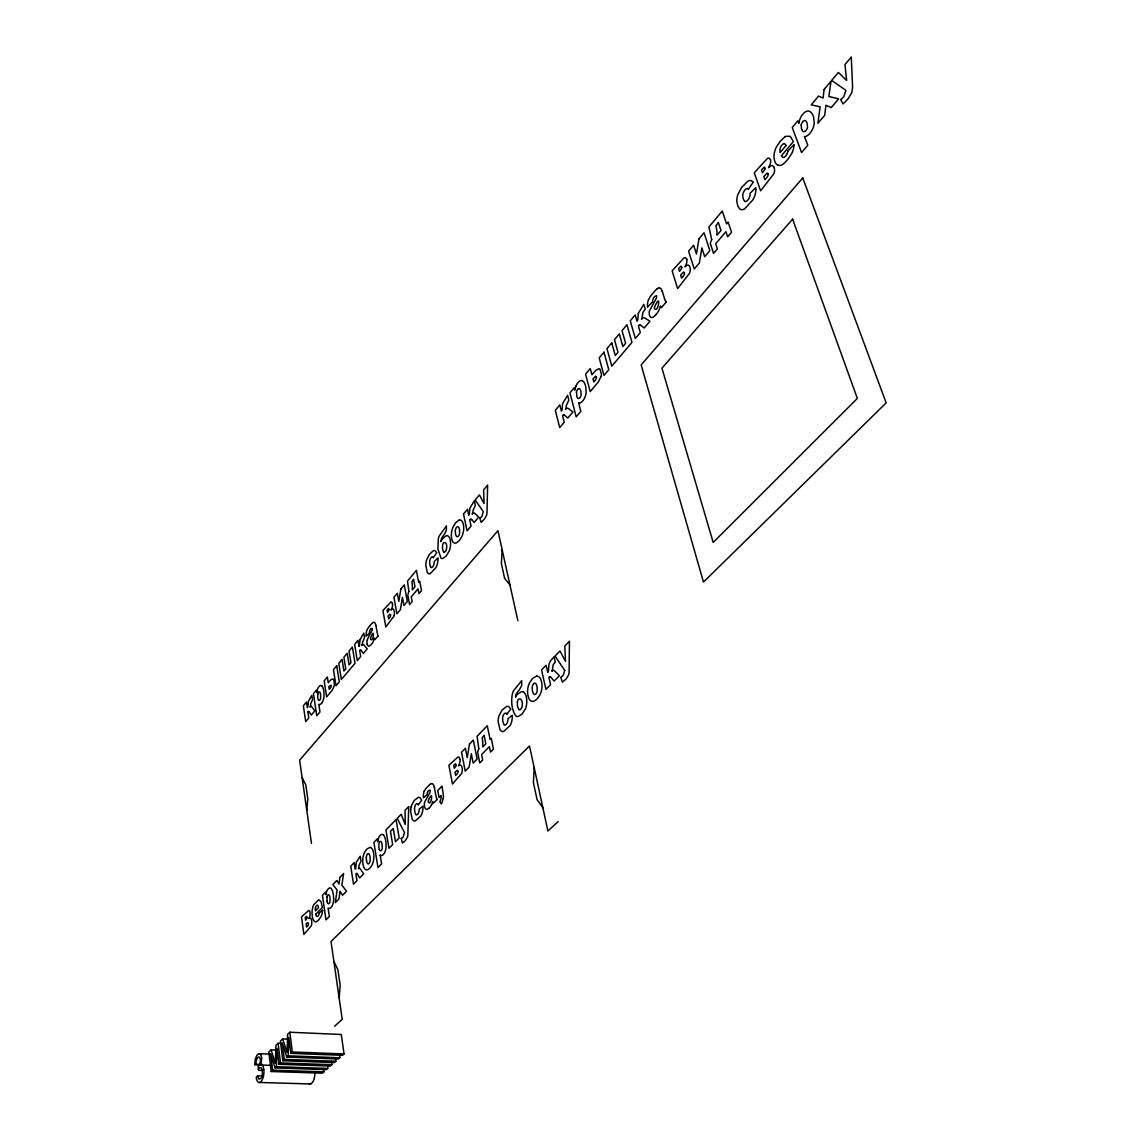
<?xml version="1.0" encoding="UTF-8"?>
<svg xmlns="http://www.w3.org/2000/svg" width="1141" height="1141" viewBox="0 0 1141 1141"><rect width="100%" height="100%" fill="white"/><g stroke="black" fill="none" stroke-linecap="round" stroke-linejoin="round"><path stroke-width="1.5" d="M288.017 1039.151L282.711 1038.923L280.386 1041.12L282.84 1060.745L284.309 1059.39L282.226 1042.803L286.805 1057.079L338.378 1058.976L339.776 1057.75L339.861 1054.455M276.393 1050.077L271.116 1049.877L268.834 1052.031L271.201 1071.527L272.642 1070.187L270.645 1053.713L275.095 1067.933L326.355 1069.645L327.724 1068.432L327.809 1065.181M286.805 1057.079L288.16 1055.824L288.787 1037.483L290.812 1053.371L342.5 1055.325L344.054 1053.942L341.273 1034.502L289.8 1032.234L287.632 1034.288L287.033 1052.458L282.711 1038.923M275.095 1067.933L276.422 1066.692L277.063 1048.508L279.017 1064.296L330.391 1066.065L331.917 1064.71L331.432 1061.201M534.173 767.593L533.403 782.612L537.054 799.599L542.845 807.685M502.14 549.677L501.37 563.54L504.65 578.444L509.927 584.862M366.332 857.347L366.432 859.943M642.454 315.158L643.025 312.206L645.236 309.168L643.824 304.376L638.347 313.262M308.07 704.125L308.041 704.567A12.038 5.163 -81.6 0 1 307.828 706.593A1.982 0.856 -81.6 0 1 307.314 707.734L306.473 702.043L303.378 705.751L305.702 721.64L308.812 717.946L307.927 711.955M339.162 998.047L340.175 985.396L337.921 969.821L333.871 961.35M306.772 810.367L307.77 798.671L305.788 784.851L302.137 777.777M317.769 694.455L317.74 697.408A11.51 5.02 -81.4 0 0 317.811 697.921A7.374 3.209 -81.5 0 0 318.168 699.462A3.594 1.569 -81.5 0 0 318.653 700.26A3.166 1.383 -81.5 0 0 319.908 699.847A2.767 1.198 -81.5 0 0 320.635 697.935L320.621 695.012A12.836 5.562 -81.6 0 0 320.521 694.256A8.429 3.651 -81.5 0 0 320.25 693.072L319.979 692.43A3.038 1.326 -81.5 0 0 319.722 692.102A2.853 1.241 -81.5 0 0 318.639 692.302M360.043 639.602L363.822 633.141L364.564 637.562L362.61 642.112A10.526 4.721 -80.7 0 1 362.382 644.052A2.253 1.013 -80.7 0 1 361.897 645.221M326.996 897.068L326.982 900.263A12.123 5.434 -84.3 0 0 327.053 900.82M576.562 392.09L576.69 395.485A14.02 7.274 -75.6 0 0 576.818 396.041A8.985 4.664 -75.6 0 0 577.432 397.681M801.21 125.068L801.51 128.776A16.716 9.285 -68.4 0 0 801.709 129.361M367.217 640.001L369.128 635.608M370.654 637.519L370.911 636.835A15.118 6.903 -80.7 0 1 371.752 635.166C374.662 628.206 373.307 642.711 370.525 639.317A1.968 0.899 -80.6 0 1 370.568 637.848M428.517 800.055L428.802 799.342A16.445 8.058 -83.3 0 1 429.758 797.63C433.509 790.299 430.899 807.044 428.374 801.938A2.139 1.041 -83.1 0 1 428.431 800.397M654.663 306.758L655.02 305.874A18.755 10.112 -73.5 0 1 656.232 303.62C660.696 294.407 658.428 312.805 654.52 308.797A2.439 1.312 -73.5 0 1 654.549 307.157M369.556 634.881L371.31 631.9A21.465 9.67 -80.3 0 0 371.995 630.588L372.28 628.449L371.082 628.677M263.628 1069.516C253.288 1073.439 261.346 1063.284 262.102 1070.016C262.601 1072.797 262.715 1079.429 258.907 1079.058A4.749 1.982 -86.3 0 1 258.636 1078.73L257.581 1075.806L262.829 1075.977M433.295 557.735L436.703 552.686L435.177 550.818A8.786 4.165 -79.3 0 0 434.079 550.547A8.215 3.908 -79.3 0 0 433.238 550.746L429.316 554.512L426.648 559.832A11.952 5.676 -79.3 0 0 426.306 561.13A9.656 4.578 -79.3 0 0 425.821 564.153A8.5 4.022 -79.3 0 0 425.778 565.323L427.333 572.497A10.069 4.778 -79.3 0 0 429.016 573.709A9.157 4.336 -79.4 0 0 430.285 573.623M321.89 702.885L322.062 702.628A7.345 3.195 -81.5 0 0 323.545 699.062L323.716 698.263A7.417 3.238 -81.5 0 0 323.973 696.566L323.916 691.945A18.099 7.859 -81.5 0 0 323.702 690.519L323.545 689.677A11.581 5.035 -81.5 0 0 321.947 685.926M748.268 189.335L753.36 182.061L750.807 180.535A11.168 6.119 -70.5 0 0 749.052 180.677A10.454 5.734 -70.5 0 0 747.74 181.262L741.736 187.267L737.856 194.526A15.175 8.329 -70.6 0 0 737.386 196.181A12.266 6.718 -70.6 0 0 736.801 199.889A10.797 5.919 -70.7 0 0 736.801 201.272L737.828 206.05L739.696 208.931A12.779 7.017 -70.6 0 0 742.434 209.644A11.624 6.375 -70.7 0 0 744.445 209.017L752.946 199.803A12.408 6.817 -70.5 0 0 753.987 197.735L754.543 196.38A11.61 6.375 -70.5 0 0 755.499 192.957A12.808 7.031 -70.5 0 0 755.827 189.606M418.248 804.819L421.699 800.24L420.159 797.901A9.042 4.364 -83.2 0 0 419.047 797.345A8.458 4.093 -83.2 0 0 418.205 797.374L414.226 800.469L411.516 805.503A12.294 5.933 -83.2 0 0 411.174 806.815M506.804 714.252L510.712 709.131L508.9 706.807A9.599 4.978 -81.7 0 0 507.617 706.336A8.985 4.65 -81.6 0 0 506.661 706.436L502.126 710.016L499.088 715.55A13.064 6.76 -81.7 0 0 498.703 716.947A10.554 5.463 -81.7 0 0 498.175 720.271A9.285 4.806 -81.7 0 0 498.132 721.568L500.043 729.841A11.011 5.691 -81.7 0 0 502.011 731.467A9.998 5.177 -81.8 0 0 503.495 731.566L509.927 725.776A10.668 5.534 -81.7 0 0 510.74 724.193L511.182 723.094A9.984 5.177 -81.7 0 0 511.967 720.199A11.011 5.705 -81.7 0 0 512.295 717.133L512.28 715.236L507.959 718.673A4.892 2.539 -81.7 0 1 506.832 723.522A4.892 2.539 -81.7 0 1 504.151 724.777M257.581 1075.806L256.197 1077.589A9 3.737 -86.3 0 0 260.262 1082.253L260.633 1081.839A12.822 5.334 -86.3 0 0 261.232 1081.254L261.631 1080.755A9.47 3.936 -86.3 0 0 263.386 1076.591A10.126 4.207 -86.3 0 0 263.571 1075.706A8.543 3.551 -86.3 0 0 263.899 1070.429L263.856 1070.001A7.402 3.081 -86.3 0 0 260.818 1064.667M780.23 152.452L786.106 145.477M781.428 155.775L793.437 141.555L790.2 136.321L785.764 136.321A11.724 6.475 -69.3 0 0 785.151 136.649M367.174 644.037A5.391 2.439 -80.6 0 0 368.543 646.148A5.505 2.496 -80.6 0 0 369.256 646.148L371.01 644.836A12.708 5.762 -80.5 0 0 373.235 641.442A10.041 4.55 -80.6 0 0 374.262 638.104L374.348 638.347A7.003 3.195 -80.5 0 0 374.918 639.63L378.27 635.822M595.374 380.081L593.833 381.907L593.006 378.841L595.531 376.259A1.626 0.841 -75.3 0 1 595.93 376.359L596.158 376.701A3.038 1.583 -75.3 0 1 596.287 377.043M683.331 276.122L681.591 278.176L680.621 275.052L683.445 272.129A1.726 0.941 -72.7 0 1 683.901 272.214L684.172 272.542A3.28 1.769 -72.7 0 1 684.315 272.884M666.387 301.852L661.48 307.528A8.7 4.678 -73.3 0 1 660.439 306.401M442.708 538.424L446.188 535.714A9.285 4.45 -79 0 1 447.5 535.757L447.743 535.856A10.397 4.978 -79 0 1 449.925 538.88L450.039 539.294A13.278 6.347 -79 0 1 450.338 540.634L450.467 541.576A10.925 5.234 -79 0 1 450.053 548.208A9.214 4.421 -79 0 1 449.269 550.832L446.245 555.924L442.765 558.519A9.028 4.322 -79.1 0 1 441.695 558.477A8.315 3.979 -79.1 0 1 440.968 558.077L437.887 548.964L438.329 538.623A8.158 3.894 -78.9 0 1 439.399 535.742L446.416 525.901L446.359 530.294L444.305 534.345A43.757 21.18 -79.3 0 0 443.164 535.871L441.71 538.224A3.979 1.897 -78.9 0 0 440.996 541.547M655.633 315.059L652.994 317.241A6.832 3.651 -73.6 0 1 651.882 317.512A6.675 3.58 -73.6 0 1 649.628 315.615A6.86 3.665 -73.6 0 1 649.429 310.951L655.348 300.026A26.614 14.049 -73.3 0 0 656.332 298.257L656.66 295.676L654.82 296.403A7.388 3.951 -73.4 0 0 652.937 299.256A4.393 2.339 -73.4 0 0 652.709 301.766L647.617 306.886M787.918 150.983L794.093 144.607A15.075 8.329 -69.3 0 1 792.496 152.01M315.829 914.141L322.418 907.423L321.049 901.732L318.838 899.864A8.6 3.794 -84.4 0 0 318.524 899.878L313.675 904.799A9.499 4.193 -84.5 0 0 312.049 912.814L312.22 915.353A11.082 4.892 -84.5 0 0 313.604 920.373A9.114 4.022 -84.5 0 0 315.957 921.871L317.483 921.029A22.777 10.027 -84.3 0 0 318.496 920.117A28.853 12.694 -84.2 0 0 318.967 919.617L321.12 916.437A7.759 3.437 -84.5 0 0 321.462 915.61A11.053 4.878 -84.5 0 0 322.575 910.204M307.599 925.936L306.544 927.02L306.116 923.925L307.585 922.541L308.227 923.169M437.203 799.456L433.48 803.136A7.616 3.737 -83 0 1 432.753 801.724L432.696 801.424A10.911 5.32 -83.1 0 1 431.512 804.847M517.543 694.099L521.565 691.617A10.155 5.32 -81.4 0 1 523.106 691.86L523.391 692.016M281.599 1043.445L278.076 1043.302L275.937 1045.327L275.323 1063.355L271.116 1049.877M279.017 1064.296L280.515 1062.913L331.917 1064.71M290.812 1053.371L292.338 1051.959L344.054 1053.942M334.67 1026.23L342.214 1019.312L331.018 941.51L529.495 745.972L547.894 830.99L558.191 821.563M429.002 808.256L427.019 809.411A5.99 2.924 -83.1 0 1 424.595 806.644A6.019 2.938 -83.1 0 1 424.58 802.223L429.201 793.922A23.305 11.282 -82.7 0 0 429.972 792.581L430.328 790.342L428.93 790.299A6.475 3.166 -83 0 0 427.461 792.339M323.402 1068.618L323.844 1071.87L322.361 1073.182L271.201 1071.527M335.368 1057.978L335.825 1061.244L334.313 1062.585L282.84 1060.745M319.266 912.9L322.603 910.204M311.122 1083.608L311.507 1083.337A12.622 5.52 -86.6 0 0 312.135 1082.752L312.534 1082.267A9.328 4.079 -86.7 0 0 314.331 1078.159M785.151 136.649L780.073 141.427L776.336 147.075A12.936 7.146 -69.4 0 0 774.04 157.914L774.611 160.71A15.104 8.344 -69.4 0 0 777.791 165.16M269.661 1054.07L259.078 1053.671L257.053 1054.983L255.27 1059.119L254.842 1064.639L261.574 1064.054M430.285 573.623L435.862 567.662A9.77 4.635 -79.3 0 0 436.575 566.15L436.974 565.109A9.142 4.336 -79.3 0 0 437.673 562.427A10.084 4.792 -79.3 0 0 437.987 559.646L437.987 557.963L434.25 561.543A4.478 2.125 -79.3 0 1 433.223 566.036A4.478 2.125 -79.3 0 1 430.913 567.476M459.124 520.153L456.4 522.065A20.082 9.713 -78.8 0 0 455.316 523.305L453.391 526.386A10.611 5.12 -78.7 0 0 451.936 530.437A11.082 5.348 -78.7 0 0 451.708 531.521A10.312 4.978 -78.7 0 0 451.394 536.669L451.508 537.653A13.592 6.561 -78.7 0 0 451.779 539.123L452.349 540.834A9.984 4.821 -78.8 0 0 454.061 542.845L454.603 543.045A10.668 5.149 -78.7 0 0 456.97 542.574L458.996 540.82A19.554 9.413 -78.6 0 0 459.98 539.636L461.891 536.441A10.326 4.992 -78.7 0 0 463.702 527.042L463.546 525.559A13.963 6.732 -78.8 0 0 463.275 524.161L463.175 523.748A10.383 5.02 -78.7 0 0 459.138 520.054M536.498 676.199L533.332 677.897A21.95 11.652 -81.3 0 0 532.091 679.123L529.866 682.275A11.595 6.133 -81.1 0 0 528.212 686.597A12.123 6.404 -81.1 0 0 527.955 687.766A11.267 5.962 -81.1 0 0 527.655 693.5L527.812 694.612A14.862 7.873 -81.1 0 0 528.155 696.295L528.839 698.306A10.911 5.776 -81.2 0 0 530.865 700.831L531.506 701.144A11.667 6.161 -81.1 0 0 534.273 700.988L536.627 699.333A21.365 11.282 -81 0 0 537.753 698.149L539.935 694.869A11.267 5.962 -81.1 0 0 541.362 691.018A11.296 5.976 -81.1 0 0 541.961 684.629L541.747 682.931A15.261 8.073 -81.1 0 0 541.404 681.32L541.29 680.849A11.353 6.019 -81.1 0 0 536.512 676.071M369.869 847.478L367.416 848.633A19.611 9.085 -84 0 0 366.432 849.589L364.678 852.17A10.355 4.792 -83.9 0 0 363.323 855.893A10.825 5.006 -83.9 0 0 363.095 856.92A10.069 4.65 -83.9 0 0 362.752 862.083L362.838 863.124A13.264 6.147 -83.9 0 0 363.066 864.693L363.551 866.604A9.756 4.507 -83.9 0 0 365.049 869.142L365.534 869.513A10.412 4.821 -83.9 0 0 367.644 869.713L369.484 868.501A19.069 8.814 -83.8 0 0 370.369 867.559L372.109 864.849A10.084 4.664 -83.9 0 0 373.863 855.807L373.749 854.238A13.635 6.304 -83.9 0 0 373.521 852.741L373.435 852.298A10.141 4.692 -83.9 0 0 369.884 847.364M259.164 1082.467L309.995 1083.95M276.422 1066.692L327.724 1068.432M272.642 1070.187L323.844 1071.87M254.842 1064.639L260.077 1064.824M271.316 1065.38L260.818 1065.024L261.76 1057.864L260.79 1054.783L259.307 1053.685M288.16 1055.824L339.776 1057.75M284.309 1059.39L335.825 1061.244M363.223 644.522L363.836 644.95A29.523 13.264 -81.1 0 1 364.735 645.949L367.188 648.929L363.337 653.479L361.269 650.527A4.978 2.239 -80.9 0 0 360.585 649.842L360.527 649.885A3.651 1.64 -80.8 0 0 359.672 650.498L360.699 656.603L357.318 660.61L354.623 644.38L357.974 640.358L358.959 646.205M311.222 706.379L311.778 706.821A28.382 12.209 -82 0 1 312.577 707.848L314.802 710.886L311.251 715.079L309.396 712.084A4.778 2.054 -81.8 0 0 308.769 711.385L308.683 711.413A3.509 1.512 -81.7 0 0 307.942 711.97M359.586 868.287L360.228 868.886A30.807 14.034 -84.4 0 1 361.141 870.155L363.679 873.906L359.7 877.928L357.589 874.291A5.192 2.368 -84.1 0 0 356.876 873.407L356.819 873.435A3.808 1.74 -84.1 0 0 355.935 873.906L356.99 880.681L353.496 884.218L350.743 866.219L354.195 862.667L355.208 869.142A2.154 0.984 -84 0 0 355.764 867.959A13.05 5.933 -83.9 0 0 355.963 865.734L356.021 865.249A15.432 7.103 -83.9 0 1 356.306 862.311L360.214 856.235L360.984 861.127L358.973 865.563A10.968 5.006 -84 0 1 358.73 867.602A2.339 1.07 -84 0 1 358.231 868.757A6.304 2.895 -84.1 0 1 359.401 868.187M321.933 685.983L321.434 685.584A6.504 2.824 -81.4 0 0 319.993 685.698L319.394 686.169A9.256 4.022 -81.5 0 0 318.895 686.739A7.516 3.266 -81.4 0 0 317.569 689.135A9.841 4.293 -81.4 0 0 316.784 692.501L316.399 690.148L313.447 693.671L316.756 715.764L319.965 711.984L318.81 704.297A7.787 3.394 -81.5 0 0 321.876 702.87M383.59 835.198L383.019 834.67A7.103 3.323 -83.7 0 0 381.336 834.556L380.666 834.984A10.112 4.735 -83.7 0 0 380.081 835.54A8.215 3.837 -83.7 0 0 378.584 837.993A10.768 5.049 -83.7 0 0 377.714 841.63M471.618 519.569L474.157 522.435L478.692 517.073L475.683 514.234A32.048 15.603 -78.9 0 0 474.599 513.293L473.929 512.951A2.068 1.013 -78.4 0 0 473.615 512.951A6.575 3.209 -78.5 0 0 472.288 513.935M660.482 306.344L660.411 306.202A12.437 6.646 -73.5 0 1 658.899 310.266A15.746 8.401 -73.5 0 1 655.619 315.002M390.45 614.585L389.737 614.172L388.125 615.969L388.639 618.85L389.808 617.466A2.068 0.956 -80.2 0 0 390.678 614.814M804.491 136.563L807.785 145.292L801.595 152.537L792.239 127.507L797.873 120.761L798.885 123.428A14.277 7.916 -68.5 0 1 800.126 118.564A10.882 6.033 -68.6 0 1 802.622 114.528A13.407 7.445 -68.6 0 1 803.606 113.387L804.776 112.331A9.428 5.22 -68.6 0 1 807.757 111.034L808.826 111.133A16.758 9.299 -68.7 0 1 812.549 114.528L813.005 115.412A26.157 14.491 -68.9 0 1 813.604 117.038L814.275 122.786A10.754 5.976 -68.6 0 1 813.947 125.111L813.661 126.252A10.64 5.919 -68.6 0 1 811.023 131.9L810.695 132.356A11.282 6.276 -68.6 0 1 804.462 136.692M479.848 518.185L481.145 522.378L482.629 520.966A27.855 13.606 -78.1 0 0 484.483 518.955L486.522 515.247A5.99 2.952 -78.3 0 0 486.85 514.206A5.106 2.51 -78.3 0 0 486.965 513.678L487.621 485.082L483.613 489.874L484.069 503.552L479.434 494.894L475.184 499.972L483.285 511.639L481.987 516.217A13.136 6.432 -78.2 0 1 479.848 518.199M330.947 685.256L328.836 686.454L329.278 689.264L330.334 688.009A1.997 0.87 -81.3 0 0 331.147 685.499M662.222 290.969L664.59 298.814M578.672 402.987L580.855 411.373L576.176 416.864L569.958 392.775L574.237 387.669L574.907 390.222A11.995 6.218 -75.6 0 1 575.92 386.057M401.261 838.364L402.402 843.028L403.771 841.987A27.341 13.022 -83.3 0 0 405.483 840.446L407.38 837.209A5.876 2.81 -83.6 0 0 407.694 836.225A5.02 2.41 -83.6 0 0 407.808 835.725L408.735 806.544L405.041 810.352L405.283 824.515L401.161 814.332L397.239 818.368L404.47 832.602L403.158 837.038A12.908 6.147 -83.5 0 1 401.261 838.393M547.709 672.234L546.111 665.246L541.547 669.938L545.94 689.364L550.547 684.7L548.878 677.355A4.35 2.325 -80.9 0 1 549.948 676.642M517.857 620.661L497.932 530.679L299.627 760.148L311.479 843.427M434.464 787.718L435.976 795.962A11.809 5.819 -82.9 0 0 437.146 799.584M391.192 609.836L391.192 609.893A6.076 2.81 -80.2 0 1 393.117 609.066A4.707 2.168 -80.2 0 1 394.187 611.005A7.773 3.58 -80.2 0 1 394.33 611.804L394.401 613.259A4.521 2.082 -80.2 0 1 394.087 615.512M375.96 625.61L377.215 632.841A10.868 4.978 -80.4 0 0 378.213 635.951M380.195 855.122L381.622 863.894L377.956 867.574L373.891 842.386L377.243 838.935L377.685 841.616M308.94 918.534L308.954 918.591A5.976 2.624 -84.6 0 1 310.68 918.291A4.635 2.025 -84.6 0 1 311.607 920.587A7.645 3.337 -84.6 0 1 311.721 921.443L311.778 922.941A4.45 1.954 -84.6 0 1 311.464 925.151A4.264 1.868 -84.6 0 1 311.208 925.936L303.891 934.436L301.495 916.865L308.726 910.418A4.835 2.111 -84.5 0 1 309.068 910.532A4.122 1.797 -84.5 0 1 310.067 912.386A5.277 2.311 -84.5 0 1 310.138 912.857A4.849 2.125 -84.5 0 1 308.911 918.391M289.8 1032.234L292.338 1051.959M278.076 1043.302L280.515 1062.913M258.194 1066.307L258.379 1069.345M256.34 1063.868C254.8 1060.859 259.278 1052.915 260.305 1059.418A6.076 2.524 -86.2 0 1 260.362 1059.989L260.39 1060.802A3.822 1.583 -86.2 0 1 260.034 1063.255L259.963 1063.483A7.417 3.081 -86.1 0 1 258.436 1066.122M755.827 189.606L755.741 187.637L750.008 193.371A5.676 3.123 -70.6 0 1 748.653 198.99A5.676 3.123 -70.6 0 1 745.073 201.615M311.122 1083.736A8.871 3.879 -86.7 0 1 308.783 1083.494M314.317 1078.145A9.969 4.364 -86.7 0 0 314.502 1077.289A8.429 3.68 -86.7 0 0 314.802 1072.098M563.811 414.739A5.791 2.981 -76.3 0 1 564.766 415.353L567.762 418.077L572.925 411.987L569.402 409.305A34.344 17.686 -76.7 0 0 568.118 408.421L567.348 408.136A2.225 1.141 -76.1 0 0 566.991 408.164A7.06 3.637 -76.2 0 0 565.465 409.319A2.624 1.355 -76.1 0 0 566.079 407.836A12.266 6.276 -76.1 0 0 566.278 405.611L568.846 400.02L567.633 395.314L562.656 403.5A17.3 8.928 -75.9 0 0 562.37 406.681L562.328 407.209A14.591 7.431 -76.2 0 1 562.114 409.605A2.41 1.241 -76.1 0 1 561.401 411.088L559.817 404.884L555.339 410.247L559.689 427.575L564.225 422.241L562.556 415.681A4.264 2.196 -76.3 0 1 563.611 414.796M578.644 403.101A9.485 4.921 -75.7 0 0 583.279 400.22L583.536 399.878A8.943 4.635 -75.7 0 0 585.604 395.257L585.832 394.273A9.042 4.692 -75.7 0 0 586.132 392.233L585.789 386.97A22.007 11.367 -75.9 0 0 585.39 385.401L585.105 384.503A14.091 7.288 -75.7 0 0 582.466 380.794L581.668 380.595A7.916 4.093 -75.6 0 0 579.471 381.237L578.601 382.007A11.267 5.833 -75.7 0 0 577.845 382.848A9.142 4.735 -75.6 0 0 575.963 386.072M577.446 397.653A4.379 2.268 -75.7 0 0 578.216 398.409A3.851 1.997 -75.7 0 0 580.113 397.482A3.366 1.74 -75.7 0 0 581.111 395.028L580.94 391.677A15.603 8.044 -75.9 0 0 580.726 390.864A10.24 5.291 -75.8 0 0 580.27 389.594L579.813 388.953A3.694 1.911 -75.7 0 0 579.414 388.682A3.466 1.797 -75.7 0 0 577.76 389.295M576.419 392.204A3.694 1.911 -75.7 0 1 577.631 389.452M596.472 376.901A2.439 1.269 -75.3 0 1 595.36 380.01M639.759 324.828A6.133 3.266 -74.1 0 1 640.843 325.399L644.223 327.966L649.928 321.249L645.963 318.738A36.341 19.383 -74.5 0 0 644.522 317.94L643.652 317.697A2.353 1.255 -73.9 0 0 643.253 317.754A7.474 3.979 -73.9 0 0 641.556 319.081M641.542 319.009A2.781 1.483 -73.9 0 0 642.212 317.483A12.993 6.875 -74 0 0 642.426 315.158M638.318 313.276A18.342 9.784 -73.7 0 0 638.076 316.585L638.019 317.127A15.432 8.144 -74.1 0 1 637.819 319.637A2.553 1.355 -73.9 0 1 637.035 321.234L635.195 314.93L630.246 320.835L635.309 338.463L640.315 332.573L638.389 325.912A4.507 2.41 -74.1 0 1 639.545 324.914M666.315 302.008A13.521 7.288 -73.1 0 1 664.504 298.913M659.398 287.832A9.042 4.821 -73.3 0 1 662.094 291.098M656.617 289.301A8.843 4.721 -73.3 0 1 659.384 287.874M656.617 289.215A42.288 22.877 -73.7 0 0 652.681 293.579A20.581 11.025 -73.6 0 0 648.516 299.726M647.575 306.929A9.271 4.949 -73.5 0 1 648.445 299.741M686.853 259.264A6.161 3.309 -72.5 0 1 684.971 266.623L685.056 266.837A7.588 4.108 -72.6 0 1 688.009 265.111A5.89 3.181 -72.6 0 1 689.792 266.937A9.698 5.249 -72.6 0 1 690.063 267.793L690.262 269.447A5.648 3.066 -72.6 0 1 689.891 272.186A5.405 2.924 -72.6 0 1 689.521 273.255L677.626 288.602L672.149 270.845L684.029 257.852A6.147 3.309 -72.5 0 1 684.629 257.709A5.234 2.824 -72.5 0 1 686.483 258.978A6.703 3.608 -72.5 0 1 686.654 259.463M684.514 272.728A2.582 1.398 -72.7 0 1 683.316 276.065M745.173 201.258A5.648 3.095 -70.6 0 1 744.075 200.445L743.404 199.19A14.876 8.172 -70.4 0 1 743.033 197.992L742.748 195.61A5.306 2.91 -70.6 0 1 742.891 194.17A5.291 2.895 -70.6 0 1 744.759 190.233A4.978 2.738 -70.6 0 1 748.425 189.035M768.706 167.684A8.101 4.478 -69.9 0 1 771.958 165.588A6.276 3.466 -69.9 0 1 773.997 167.342M770.603 159.626A6.575 3.608 -69.8 0 1 768.592 167.413M770.389 159.84A7.146 3.922 -69.8 0 0 770.175 159.355A5.591 3.081 -69.8 0 0 768.107 158.157A6.561 3.608 -69.8 0 0 767.437 158.385L754.272 172.819L760.619 190.818L773.755 173.917A5.776 3.195 -69.9 0 0 774.168 172.776A6.033 3.337 -69.9 0 0 774.554 169.895L774.297 168.212A10.34 5.719 -69.9 0 0 774.012 167.328M768.15 173.774A2.753 1.526 -70 0 1 766.852 177.34L764.941 179.679L763.814 176.513L766.937 173.247A1.84 1.013 -70 0 1 767.451 173.289L767.765 173.617A3.494 1.94 -70 0 1 767.922 173.96M781.499 155.704A7.231 4.008 -69.3 0 0 783.068 157.472A5.562 3.081 -69.4 0 0 787.19 153.536M777.848 165.003A12.423 6.875 -69.4 0 0 782.484 164.604L785.336 162.136A31.064 17.058 -69.3 0 0 787.176 160.097A39.379 21.551 -69.2 0 0 788.046 159.055L791.854 153.293A10.583 5.862 -69.3 0 0 792.439 151.981M787.889 150.997A7.06 3.908 -69.4 0 1 787.261 153.564M784.052 143.509A7.388 4.079 -69.4 0 1 786.006 145.606M783.995 143.666A4.963 2.738 -69.3 0 0 781.656 145.463A4.906 2.71 -69.3 0 0 780.002 149.214A7.745 4.279 -69.3 0 0 780.287 152.381M801.709 129.347A10.697 5.933 -68.6 0 0 802.594 131.015A5.206 2.895 -68.7 0 0 803.692 131.629A4.593 2.553 -68.7 0 0 806.245 130.117A4.008 2.225 -68.7 0 0 807.528 127.15L807.158 123.499A18.527 10.269 -68.9 0 0 806.844 122.643A12.18 6.746 -68.8 0 0 806.174 121.36L805.532 120.761A4.407 2.439 -68.7 0 0 804.976 120.561A4.122 2.282 -68.7 0 0 802.751 121.673M801.196 125.068A4.421 2.453 -68.7 0 1 802.751 121.688M308.412 923.468A2.04 0.884 -84.6 0 1 307.599 925.879M315.857 914.098A5.306 2.339 -84.5 0 0 316.57 916.223A4.079 1.797 -84.5 0 0 318.795 914.683A5.177 2.282 -84.5 0 0 319.252 912.886M315.501 908.079A3.637 1.612 -84.4 0 1 317.64 905.198A5.42 2.396 -84.5 0 1 318.553 907.637L315.387 910.889A5.676 2.51 -84.4 0 1 315.387 908.108M327.424 902.56A7.773 3.48 -84.3 0 1 327.053 900.805M327.438 902.545A3.794 1.697 -84.4 0 0 327.938 903.529A3.337 1.483 -84.4 0 0 329.264 903.358A2.91 1.298 -84.4 0 0 330.02 901.447L330.006 898.281A13.521 6.005 -84.4 0 0 329.892 897.439A8.886 3.951 -84.4 0 0 329.621 896.099L329.321 895.343A3.209 1.426 -84.3 0 0 329.064 894.943A3.009 1.341 -84.3 0 0 326.996 896.954M366.432 859.943A11.681 5.42 -83.8 0 0 366.717 861.626L367.259 863.167A3.665 1.697 -83.9 0 0 370.126 861.056L370.112 857.49A13.464 6.204 -83.9 0 0 369.969 856.577A10.183 4.707 -83.9 0 0 369.755 855.565L369.427 854.595A4.022 1.854 -83.9 0 0 368.957 853.867A3.58 1.654 -83.9 0 0 366.347 857.205M380.167 855.222A8.515 3.993 -83.7 0 0 383.718 854.024L383.932 853.796A8.115 3.808 -83.7 0 0 385.615 849.974L385.786 849.189A8.115 3.808 -83.7 0 0 386.072 847.335L385.943 842.172A19.796 9.228 -83.8 0 0 385.687 840.546L385.487 839.591A12.665 5.919 -83.7 0 0 383.604 835.141M379.382 849.617A8.073 3.78 -83.7 0 1 378.983 847.834A12.58 5.905 -83.7 0 1 378.883 847.264L378.883 843.969A3.323 1.555 -83.7 0 1 379.753 841.801M379.397 849.589A3.936 1.84 -83.7 0 0 379.967 850.587A3.466 1.626 -83.7 0 0 381.408 850.33A3.024 1.412 -83.8 0 0 382.221 848.319L382.178 845.053A14.034 6.532 -83.8 0 0 382.05 844.197A9.214 4.293 -83.8 0 0 381.722 842.828L381.408 842.058A3.323 1.555 -83.7 0 0 381.108 841.673A3.123 1.455 -83.7 0 0 379.853 841.701M415.809 814.645A4.607 2.225 -83.2 0 0 418.148 813.647A4.607 2.225 -83.2 0 0 419.189 809.112L422.997 806.159L422.983 807.956A10.369 5.006 -83.2 0 1 422.655 810.837A9.413 4.55 -83.2 0 1 421.942 813.547L421.542 814.56A10.055 4.864 -83.2 0 1 420.815 816L415.167 821.049A9.428 4.55 -83.3 0 1 413.869 820.85A10.369 5.006 -83.2 0 1 412.172 819.167L410.617 811.165A8.757 4.222 -83.2 0 1 410.674 809.925M415.895 814.346A4.578 2.211 -83.2 0 1 415.224 813.205L414.853 811.822A12.038 5.833 -83.2 0 1 414.654 810.609L414.554 808.341A4.307 2.082 -83.2 0 1 414.711 807.115A4.279 2.068 -83.2 0 1 416.009 804.291A4.036 1.954 -83.2 0 1 418.362 804.619M410.674 809.925A9.941 4.792 -83.2 0 1 411.174 806.815M427.461 792.382A3.851 1.883 -83 0 0 427.233 794.649L423.382 797.73A8.13 3.965 -83 0 1 424.167 791.241M431.512 804.861A13.806 6.718 -83 0 1 429.002 808.199M434.379 787.789A7.916 3.865 -82.9 0 0 432.496 783.753A7.73 3.78 -82.9 0 0 430.428 784.181M430.428 784.109A37.125 18.213 -83.4 0 0 427.433 786.862A18.056 8.814 -83.1 0 0 424.238 791.255M460.037 759.307A5.377 2.681 -82.5 0 1 458.454 765.654L458.511 765.882A6.632 3.323 -82.6 0 1 460.722 765.254A5.149 2.567 -82.6 0 1 461.991 767.608A8.486 4.236 -82.7 0 1 462.162 768.521L462.262 770.146A4.949 2.467 -82.6 0 1 461.92 772.628A4.735 2.368 -82.6 0 1 461.62 773.512L452.464 784.01L448.912 765.24L457.997 756.982A5.377 2.681 -82.5 0 1 458.44 757.053A4.578 2.282 -82.5 0 1 459.766 758.908A5.848 2.924 -82.5 0 1 459.88 759.421M457.955 771.287A2.253 1.127 -82.6 0 1 456.985 774.04L455.658 775.466L455.031 772.157L457.184 770.36A1.512 0.756 -82.6 0 1 457.527 770.589L457.712 770.988A2.867 1.426 -82.7 0 1 457.798 771.373M504.236 724.464A4.864 2.51 -81.7 0 1 503.452 723.323L502.996 721.896A12.779 6.646 -81.6 0 1 502.767 720.627L502.625 718.274A4.564 2.368 -81.7 0 1 502.767 716.962A4.55 2.353 -81.7 0 1 504.236 713.881A4.279 2.225 -81.7 0 1 506.932 714.024M517.558 694.199A7.417 3.879 -81.4 0 0 515.532 697.265A4.336 2.268 -81.3 0 1 516.36 693.699L518.028 691.318A47.908 25.344 -81.9 0 1 519.355 689.792L521.694 685.57L521.708 680.664L513.65 690.59A8.914 4.65 -81.3 0 0 512.437 693.657C510.997 700.988 511.482 709.545 515.761 715.849A9.085 4.749 -81.5 0 0 516.616 716.405A9.87 5.163 -81.5 0 0 517.857 716.634L521.893 714.266L525.373 709.032A10.069 5.277 -81.4 0 0 526.243 706.208A11.938 6.261 -81.4 0 0 526.671 698.834L526.486 697.779A14.519 7.588 -81.4 0 0 526.115 696.224L525.972 695.753A11.367 5.947 -81.4 0 0 523.405 692.002M517.315 702.157A3.751 1.954 -81.4 0 1 518.428 699.347A5.177 2.71 -81.4 0 1 518.699 699.062C523.006 697.451 523.391 707.235 520.553 709.388A3.723 1.954 -81.5 0 1 519.012 709.602M519.055 709.46A7.944 4.165 -81.4 0 1 517.472 702.171M533.66 683.716A4.008 2.125 -81.1 0 1 535.5 683.373A4.493 2.382 -81.1 0 1 536.127 684.087L536.584 685.085A11.396 6.019 -81.2 0 1 536.898 686.169A15.061 7.944 -81.2 0 1 537.097 687.139L537.211 691.047A4.108 2.182 -81.2 0 1 533.988 694.313A4.179 2.211 -81.2 0 1 533.56 693.885L532.818 692.287A13.093 6.946 -81 0 1 532.391 690.49L532.191 687.652A4.25 2.253 -81.1 0 1 533.703 683.659M550.133 676.627A5.905 3.166 -81 0 1 551.117 677.497L554.141 681.063L559.404 675.743L555.824 672.092A35.071 18.727 -81.4 0 0 554.526 670.879L553.642 670.352A2.268 1.212 -80.8 0 0 553.385 670.337A7.188 3.865 -80.9 0 0 551.83 671.236A2.681 1.426 -80.7 0 0 552.458 669.781A12.508 6.661 -80.7 0 0 552.672 667.456L553.242 664.59L555.282 662.094L554.055 656.802L550.333 661.038L548.992 664.39A17.628 9.485 -80.6 0 0 548.707 667.713L548.65 668.269A14.862 7.887 -80.8 0 1 548.436 670.78M548.436 670.794A2.453 1.312 -80.7 0 1 547.709 672.206M471.604 519.611A5.405 2.639 -78.6 0 0 470.777 518.941L470.72 518.998A3.979 1.94 -78.5 0 0 469.707 519.768L471.048 526.101L467.068 530.822L463.517 513.978L467.468 509.243L468.751 515.304A2.253 1.098 -78.4 0 0 469.393 513.935A13.606 6.575 -78.4 0 0 469.579 511.667L469.621 511.168A16.117 7.887 -78.3 0 1 469.907 508.159L474.328 500.771L475.326 505.363L473.059 510.455A11.439 5.548 -78.4 0 1 472.83 512.551A2.453 1.198 -78.4 0 1 472.274 513.864M455.444 529.909A3.665 1.769 -78.7 0 1 458.197 526.7A4.108 1.982 -78.7 0 1 458.725 527.256L459.11 528.098A10.426 5.02 -78.8 0 1 459.367 529.025A13.778 6.632 -78.8 0 1 459.538 529.866L459.595 533.346A3.765 1.811 -78.8 0 1 456.799 536.655A3.822 1.854 -78.7 0 1 456.443 536.313L455.815 534.972A11.981 5.791 -78.6 0 1 455.473 533.418L455.33 530.907A3.894 1.883 -78.7 0 1 455.444 530.009M443.863 551.973A7.274 3.48 -79 0 1 442.58 545.64A3.423 1.64 -79 0 1 443.421 543.002A4.735 2.268 -79 0 1 443.649 542.717C447.443 540.805 447.514 549.848 445.147 551.731A3.409 1.626 -79.1 0 1 443.82 552.101M440.954 541.49A6.789 3.238 -79 0 1 442.722 538.495M430.984 567.177A4.45 2.111 -79.3 0 1 430.328 566.25L429.957 565.023A11.695 5.562 -79.2 0 1 429.758 563.925L429.658 561.828A4.179 1.982 -79.3 0 1 429.8 560.645A4.165 1.968 -79.3 0 1 431.084 557.707A3.922 1.854 -79.3 0 1 433.409 557.507M392.575 603.817A4.935 2.268 -80.1 0 1 391.149 609.693M392.447 603.931A5.363 2.467 -80.1 0 0 392.347 603.489A4.193 1.925 -80.1 0 0 391.22 601.963A4.921 2.268 -80.1 0 0 390.835 601.992L382.905 610.521L385.801 626.908L393.816 616.354A4.336 1.997 -80.2 0 0 394.073 615.512M371.096 628.762A5.962 2.71 -80.5 0 0 369.798 630.716A3.537 1.612 -80.5 0 0 369.57 632.827L366.161 636.122A7.488 3.394 -80.5 0 1 366.917 630.16A16.602 7.545 -80.6 0 1 369.827 625.91M367.202 644.152A5.505 2.496 -80.6 0 1 367.174 640.187M375.888 625.696A7.288 3.309 -80.5 0 0 374.262 622.301A7.117 3.238 -80.5 0 0 372.465 622.972A34.116 15.589 -80.8 0 0 369.812 625.781M361.911 645.293A6.047 2.724 -80.8 0 1 363.038 644.465M360.028 639.602A14.819 6.703 -80.6 0 0 359.772 642.397L359.715 642.854A12.522 5.591 -80.7 0 1 359.501 644.965M359.501 644.979A2.068 0.927 -80.7 0 1 358.944 646.177M317.669 694.527A3.038 1.326 -81.5 0 1 318.539 692.402M311.051 706.308A5.819 2.51 -81.7 0 0 310.024 707.049A2.168 0.927 -81.6 0 0 310.466 705.88A10.126 4.35 -81.6 0 0 310.666 704.011L312.506 699.704L311.864 695.382L308.384 701.301A14.234 6.161 -81.6 0 0 308.084 704.111M564.709 670.366L563.24 675.301A14.377 7.745 -80.6 0 1 560.759 677.198L562.356 682.076L564.082 680.721A30.45 16.373 -80.4 0 0 566.221 678.752L568.575 674.916A6.546 3.551 -80.7 0 0 568.945 673.789A5.591 3.038 -80.7 0 0 569.074 673.219L569.459 641.213L564.809 645.991L565.522 661.409L559.96 650.969L555.054 656.032L564.709 670.366M764.998 168.497L764.998 168.711A1.754 0.956 -69.9 0 1 764.841 169.524L762.473 172.762L761.461 169.923L764.242 167.185A1.483 0.813 -69.9 0 1 764.641 167.342L764.998 168.497M307.072 917.606L305.617 920.259L305.232 917.478L306.615 916.337L307.072 917.606M408.863 591.352L407.808 595.217L409.562 604.616L412.115 601.621L411.216 596.857L418.02 588.827L418.918 593.591L421.5 590.567L419.688 581.126L418.676 582.338L416.394 570.4L407.508 581.04L408.863 591.352M711.699 239.639L710.244 243.218L713.567 253.388L717.389 248.895L715.707 243.746L725.947 231.68L727.673 236.829L731.552 232.265L728.129 222.067L726.589 223.893L722.282 211.014L708.918 226.945L711.699 239.639M852.569 86.602L852.17 90.995A6.746 3.794 -67.4 0 1 852.013 91.665A7.901 4.436 -67.5 0 1 851.543 93.049L848.391 98.326A36.769 20.395 -67.4 0 1 845.467 101.578L843.113 103.945L840.66 99.624A17.329 9.656 -67.5 0 0 843.912 96.472L845.909 90.324L831.689 80.412L838.364 72.453L846.651 80.441L844.953 64.581L851.272 57.05L852.569 86.602M681.762 267.422L681.762 267.622A1.64 0.884 -72.6 0 1 681.605 268.406L679.466 271.358L678.581 268.549L680.863 266.167L681.762 267.422M333.643 898.766L333.543 900.677A7.816 3.494 -84.4 0 1 333.272 902.445L333.086 903.273A7.745 3.452 -84.4 0 1 331.546 906.824L331.361 907.052A8.215 3.665 -84.4 0 1 328.095 908.022L329.35 916.494L325.969 919.888L322.447 895.3L325.542 892.119L325.927 894.744A10.383 4.635 -84.3 0 1 326.754 891.249A7.916 3.537 -84.3 0 1 328.166 888.967A9.756 4.35 -84.3 0 1 328.708 888.454L329.335 888.069A6.846 3.052 -84.3 0 1 330.861 888.254L331.375 888.796A12.209 5.434 -84.3 0 1 333.058 893.161L333.258 894.073A19.083 8.486 -84.4 0 1 333.472 895.671L333.643 898.766M478.778 748.624L477.608 752.147L479.762 762.944L482.686 759.992L481.588 754.529L489.389 746.628L490.502 752.104L493.468 749.124L491.243 738.27L490.074 739.468L487.278 725.762L477.081 736.259L478.778 748.624M334.441 683.602L334.413 684.229A4.764 2.097 -81.3 0 1 334.142 686.069L332.288 690.105L326.64 696.88L324.172 680.863L327.367 677.012L328.251 682.703L331.018 679.608L333.015 678.981A4.821 2.125 -81.3 0 1 333.7 679.694L334.441 683.602M456.072 765.311L456.072 765.483A1.441 0.713 -82.5 0 1 455.929 766.182L454.275 768.25L453.719 765.283L455.459 763.8L456.072 765.311M389.095 609.679L387.512 612.546L387.056 609.95L388.582 608.41L389.095 609.679M824.116 89.44L823.089 98.055L818.553 96.101L811.222 104.844L820.108 106.826L817.897 123.314L824.658 115.355L825.927 105.3L831.247 107.596L838.635 98.882L828.851 96.472L831.033 81.211L824.116 89.44M339.875 877.386L338.977 884.033L336.837 880.495L332.844 884.603L337.123 889.994L335.311 902.631L338.977 898.923L340.047 891.178L342.557 895.3L346.55 891.249L341.872 885.145L343.626 873.521L339.875 877.386M469.464 744.089L467.225 757.667L465.4 748.282L461.535 752.247L465.2 771.116L469.108 767.151L471.333 753.702L473.187 763.029L477.123 759.05L473.358 740.095L469.464 744.089M698.962 238.84L696.466 254.044L693.642 245.187L688.594 251.205L694.256 269.019L699.376 262.986L701.858 247.911L704.696 256.711L709.845 250.635L704.04 232.778L698.962 238.84M400.862 588.998L398.808 601.45L397.31 593.263L393.93 597.299L396.925 613.758L400.348 609.722L402.388 597.385L403.885 605.529L407.323 601.464L404.256 584.948L400.862 588.998M443.25 798.315L442.223 801.938A20.395 9.984 -83 0 1 441.367 803.934L439.855 801.709A12.95 6.347 -83 0 0 440.84 799.171L440.982 798.586A4.478 2.211 -83.1 0 0 441.111 795.519L439.085 797.559L437.773 790.413L441.995 786.12L443.464 795.905A7.288 3.594 -83.1 0 1 443.264 798.315M601.093 376.43L598.469 381.764L590.211 391.62L585.561 374.162L590.254 368.572L591.908 374.761L595.973 370.197L598.968 368.728A5.89 3.081 -75.2 0 1 600.066 369.285L601.421 374.219A5.833 3.052 -75.2 0 1 601.093 376.43M336.738 665.774L333.5 669.667L336.024 685.77L339.305 681.904L336.738 665.774M342.058 659.441L338.777 663.363L341.359 679.48L355.051 663.278L352.384 647.061L349.046 651.069L350.943 662.707L349.089 664.903L347.192 653.28L343.897 657.23L345.766 668.84L343.926 671.036L342.058 659.441M413.598 579.428L411.872 581.71A22.977 10.654 -79.9 0 1 412.329 589.84L414.967 586.716L413.598 579.428M603.96 352.198L599.196 357.875L603.974 375.389L608.781 369.741L603.96 352.198M611.747 342.913L606.955 348.647L611.79 366.19L631.986 342.4L626.937 324.786L622.03 330.648L625.61 343.298L622.872 346.536L619.306 333.899L614.457 339.69L617.994 352.312L615.27 355.536L611.747 342.913M718.402 222.595L715.835 225.932A28.825 15.603 -72 0 1 717.033 235.174L721.012 230.468L718.402 222.595M802.751 177.953L641.156 364.935L703.469 582.067L886.172 402.887L802.751 177.953M792.624 219.158L661.937 368.158L713.196 542.431L857.362 398.423L792.624 219.158M396.084 819.58L385.943 830.006L388.981 848.291L392.661 844.568L390.45 831.361L393.246 828.48L395.485 841.716L399.193 837.95L396.084 819.58M484.126 735.417L482.158 737.685A25.088 12.637 -82.3 0 1 482.786 746.856L485.824 743.789L484.126 735.417"/></g></svg>
